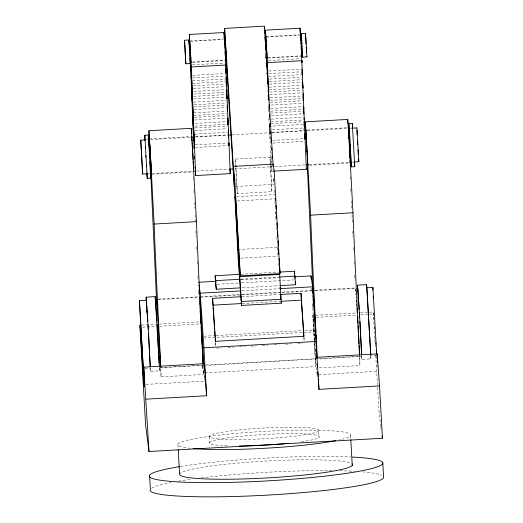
<?xml version="1.0" encoding="UTF-8"?>
<svg xmlns="http://www.w3.org/2000/svg" width="523" height="523" viewBox="0 0 523 523"><rect width="100%" height="100%" fill="white"/><g stroke="black" fill="none" stroke-linecap="round" stroke-linejoin="round"><path stroke-width="0.39" stroke-dasharray="2.62 1.96" d="M273.372 171.158L271.764 171.25L270.973 150.696M159.41 367.551L159.45 370.853L150.369 371.369L150.33 368.068M370.8 355.555L370.84 358.856L361.759 359.373L361.72 356.071M270.358 162.215L269.966 157.103L235.383 159.064L235.546 163.823M270.548 165.15L271.921 191.686L237.337 193.647L235.965 167.112M269.966 157.103L270.13 161.862M160.633 367.747L203.002 365.342M316.258 358.915L206.245 365.459M359.491 356.457L318.697 359.079M318.853 374.664L376.959 371.291M189.771 40.977L222.746 39.101M265.854 36.656L299.633 34.74M190.542 41.363L222.818 39.532M266.625 37.041L299.712 35.165M192.503 61.969L224.785 60.138M267.783 57.7L300.869 55.817M192.582 62.4L224.753 60.57M267.861 58.125L300.836 56.255M192.34 64.852L224.511 63.022M268.423 60.531L300.594 58.707M192.758 75.358L224.929 73.534M268.842 71.036L301.013 69.213M192.863 77.934L225.838 76.064M268.946 73.619L301.117 71.788M192.51 80.83L225.485 78.96M268.593 76.508L301.568 74.639M192.614 83.445L225.59 81.575M269.502 79.084L301.673 77.254M193.177 85.87L225.348 84.04M269.26 81.549L302.235 79.679M193.281 88.446L225.452 86.622M269.365 84.125L301.536 82.301M193.745 91.453L225.916 89.623M269.025 87.178L301.196 85.354M193.85 94.068L225.217 92.29M269.129 89.793L301.3 87.969M193.595 96.376L225.766 94.552M269.678 92.061L301.849 90.231M193.7 98.952L225.871 97.128M269.783 94.637L301.954 92.806M193.366 102.162L226.341 100.292M270.26 97.801L302.431 95.971M194.281 104.737L226.452 102.907M270.365 100.416L301.732 98.638M194.013 106.888L226.184 105.058M270.097 102.567L302.268 100.743M194.118 109.464L226.289 107.64M271.006 105.097L302.372 103.319M193.798 112.896L225.969 111.072M270.692 108.536L302.863 106.705M193.902 115.446L226.877 113.576M270.79 111.085L302.961 109.255M194.432 117.394L226.603 115.57M270.515 113.079L302.686 111.249M194.536 119.97L226.707 118.146M271.424 115.609L302.791 113.831M195.033 123.454L227.204 121.624M271.117 119.133L303.288 117.309M195.138 126.069L226.505 124.284M271.221 121.748L303.392 119.924M194.85 127.906L227.825 126.03M270.934 123.585L303.105 121.761M194.955 130.521L227.126 128.691M303.209 124.376L269.43 126.291L269.325 123.676L270.221 139.183M194.654 134.163L227.629 132.293M272.346 129.756L303.713 127.972M149.382 138.961L190.928 136.601M307.498 129.985L348.233 127.671M195.563 136.732L227.734 134.908M271.646 132.417L303.817 130.587M146.479 139.772L149.741 139.589M150.559 139.543L190.522 137.274M195.419 136.993L227.23 135.189M232.12 134.908L271.274 132.685M272.091 132.639L303.902 130.835M307.164 130.652L347.128 128.383M350.39 128.194L352.025 128.102M195.086 144.832L228.061 142.956M272.777 140.419L304.144 138.641M195.19 147.486L228.165 145.61M272.882 143.073L304.249 141.295M148.382 173.76L151.644 173.577M152.454 173.531L193.242 171.217M196.504 171.034L229.126 169.177M234.84 168.857L273.987 166.634M274.804 166.589L304.987 164.876M309.06 164.64L349.031 162.372M352.293 162.189L353.921 162.097M151.35 174.244L192.902 171.884M309.472 165.268L350.207 162.954M235.84 186.508L273.987 184.344M236.671 196.713L274.817 194.549M237.377 200.956L274.712 198.832M237.932 249.543L277.7 247.287L277.818 248.883M240.711 258.192L278.046 256.074M241.005 274.268L278.249 272.156M240.913 279.21L278.158 277.092M240.966 279.87L279.249 277.693M217.195 284.251L238.253 283.054M241.489 282.871L294.116 279.883M242.201 287.768L279.445 285.656M241.744 290.827L279.21 288.703M158.351 299.117L199.086 296.803M199.956 296.757L311.538 290.422M314.846 290.232L355.581 287.918M157.868 299.64L200.289 297.227M201.1 297.182L281.047 292.645M281.864 292.599L312.048 290.886M315.31 290.703L356.104 288.382M241.796 296.678L279.916 294.514M242.136 303.503L280.263 301.34M141.485 325.149L156.011 324.325M159.24 324.142L200.394 321.802M204.885 372.912L315.65 366.63L312.793 315.428L315.212 315.291M316.016 315.245L356.366 312.95M360.399 312.721L373.311 311.989L373.618 314.088A107.627 0.935 86.8 0 0 373.925 319.03M142.602 327.202L156.318 326.424M159.548 326.241L199.891 323.946M312.793 315.428L313.094 317.526L315.519 317.389M316.323 317.343L356.673 315.049M360.707 314.82L368.774 314.362M369.584 314.316L373.618 314.088M203.918 336.224L215.319 335.576M216.13 335.531L304.098 330.536M304.909 330.49L313.872 329.98L314.14 331.83L204.186 338.067M216.672 348.089L221.536 347.815M228.028 347.442L233.703 347.122M239.384 346.801L245.058 346.474M250.739 346.154L256.414 345.834M262.095 345.507L267.769 345.187M274.261 344.82L279.125 344.546M285.617 344.173L291.291 343.853M297.783 343.487L302.647 343.206M144.825 368.454L150.206 368.146M159.286 367.63L204.97 365.034M205.787 364.989L317.546 358.647M318.363 358.601L361.596 356.143L361.485 355.352M376.73 355.287L370.676 355.633L370.559 354.836M161.097 376.861L203.467 374.455M319.22 367.885L359.955 365.57M145.943 384.405L204.846 381.143M380.724 426.467L379.07 412.32L375.71 354.914M380.836 427.258L381.182 429.612M271.921 191.686L270.299 165.346M235.383 159.064L235.775 164.176M237.337 193.647L235.716 167.314M271.764 171.25L271.326 165.778M370.84 358.856L370.487 354.901M361.759 359.373L361.406 355.418M159.45 370.853L159.142 367.558M150.369 371.369L150.068 368.074M303.883 337.44L304.157 341.493M215.476 342.46L215.751 346.514M315.441 349.076L315.696 352.927M278.511 265.815L278.229 261.356M314.905 340.63L313.957 324.443M314.957 341.395L315.245 345.997M273.019 168.922L273.274 172.982M273.627 178.663L273.934 183.534M269.11 117.342L269.352 121.329M269.6 125.324L270.038 132.509M271.071 161.803L268.874 117.956M373.357 312.8L374.984 341.957M375.168 345.193L375.259 346.814M350.593 435.751L350.77 438.954M311.688 288.055L311.826 290.487M312.1 295.351L312.238 297.783M312.551 303.458L314.14 331.83M318.664 430.906A54.993 5.367 -3.2 0 1 231.885 439.516A54.993 5.367 -3.2 0 1 241.587 429.723A54.993 5.367 -3.2 0 1 318.664 430.906L319.023 437.359M277.85 254.93L277.36 245.973M209.141 436.496L209.507 442.948M177.944 444.74L178.173 448.754M313.388 314.245L313.787 321.436M275.752 211.586L275.883 214.025M277.615 245.666L277.7 247.287M274.3 190.019L274.562 194.883M274.921 201.375L275.229 207.049M275.497 211.913L275.582 213.534M275.765 216.777L275.896 219.215M276.34 227.322L276.517 230.565M276.87 237.05L277.183 242.731M356.156 303.02L356.281 305.412M312.931 305.471L313.14 309.459M313.872 329.98L315.65 366.63M303.968 337.047L304.196 341.597M228.087 137.758L228.165 139.308M215.594 342.827L215.744 345.86M199.381 305.975L199.237 302.922M350.273 176.578L350.423 179.84M350.828 188.81L351.051 193.7M351.384 201.035L351.718 208.376M352.012 214.901L352.384 223.053M352.757 231.205L353.012 236.912M353.496 247.51L353.679 251.589M354.123 261.369L354.346 266.266M354.757 275.229L354.98 280.125M355.385 289.088L355.568 293.168A43.298 0.379 86.8 0 0 355.64 294.547M193.412 177.31L193.523 179.755M194.007 190.352L194.151 193.615M194.563 202.584L194.818 208.291M195.118 214.816L195.412 221.334M195.857 231.12L196.118 236.827M196.563 246.608L196.785 251.504M197.23 261.284L197.452 266.174M197.897 275.961L198.08 280.04M198.596 291.455L198.747 294.711M273.738 178.689L273.915 182.73M303.935 128.246L304.059 131.123M269.946 125.422L270.012 127.056M270.378 136.026L270.509 139.281M269.933 129.894L269.986 131.201M267.985 95.094L268.051 96.729M268.528 108.98L268.685 113.06M355.535 288.879L355.594 290.853M227.296 445.851A54.993 5.367 -3.2 0 1 225.348 438.222A54.993 5.367 -3.2 0 1 304.425 433.94A54.993 5.367 -3.2 0 1 300.483 441.889M190.575 448.329A86.602 8.453 -3.2 0 1 260.709 431.586A86.602 8.453 -3.2 0 1 341.813 439.32M340.44 439.653A86.602 8.453 -3.2 0 1 338.969 439.993M179.605 474.433A86.602 8.453 -3.2 0 1 257.447 461.58A86.602 8.453 -3.2 0 1 351.051 463.254M151.677 488.247A116.91 11.408 -3.2 0 1 170.995 482.513M178.395 481.167A116.91 11.408 -3.2 0 1 190.915 479.251M201.231 477.904A116.91 11.408 -3.2 0 1 331.804 470.635M339.787 470.759A116.91 11.408 -3.2 0 1 354.699 471.334M362.596 471.883A116.91 11.408 -3.2 0 1 381.803 475.368M180.546 466.483A116.91 11.408 -3.2 0 1 350.73 456.971M204.617 380.463A107.627 0.935 86.8 0 1 204.408 378.443M203.957 373.036A107.627 0.935 86.8 0 1 203.813 371.18M317.069 374.507A107.627 0.935 86.8 0 1 314.578 341.016M314.526 340.27A107.627 0.935 86.8 0 1 313.094 317.526M377.233 367.604A107.627 0.935 86.8 0 1 376.867 363.165M376.534 358.68A107.627 0.935 86.8 0 1 376.299 355.398M375.272 340.316A107.627 0.935 86.8 0 1 375.024 336.498M374.56 329.202A107.627 0.935 86.8 0 1 374.272 324.613M359.674 356.425A43.298 0.379 86.8 0 1 359.209 356.418M356.274 306.831A43.298 0.379 86.8 0 1 356.065 302.941M160.816 367.715A43.298 0.379 86.8 0 1 160.352 367.702M203.421 371.036A43.298 0.379 86.8 0 1 202.663 364.524M199.413 308.681A43.298 0.379 86.8 0 1 199.113 302.732M203.14 364.439A43.298 0.379 86.8 0 1 203.342 369.114M203.257 373.004L202.8 364.877L203.257 373.004"/><path stroke-width="0.78" d="M139.425 300.686L143.289 368.538L139.425 300.686L146.342 300.294L147.819 321.442M366.813 287.774L372.866 287.434L372.912 290.154M224.949 47.063L230.264 173.61L195.68 175.571L191.196 64.506L189.378 34.479L223.962 32.518L224.949 47.998M274.176 171.113L306.347 169.289L301.032 42.742M148.486 139.125L149.094 147.172M349.07 127.743L349.534 133.45M350.227 163.039L350.188 161.025M203.14 364.439A43.298 0.379 86.8 0 0 202.63 354.064A332.38 2.89 86.8 0 1 196.485 221.647L191.281 128.325L148.911 130.724L149.232 139.765M191.281 128.325L191.418 133.404M349.462 145.584L347.769 119.44L305.406 121.846L305.72 130.881M347.769 119.44L347.847 123.14M149.421 152.546L148.277 135.039L144.819 135.235L145.002 140.674M149.585 155.442L150.742 178.095L147.264 178.454L144.819 135.235M350.972 162.849L351.306 166.876L354.764 166.68L352.319 123.461L348.861 123.657L348.952 127.135M352.319 123.461L352.469 128.246M351.306 166.876L350.175 144.06M144.845 139.863L140.739 140.242L142.576 173.08L142.668 174.087L147.564 173.806M142.668 174.087L140.772 140.099M189.078 43.344L188.849 40.003L184.527 40.251L185.842 63.806L190.163 63.558L189.921 57.818M188.849 40.003L188.849 41.01M188.908 41.546L188.986 42.069M189.751 41.069L190.365 49.96M185.842 63.806L184.527 40.251M191.712 136.712L192.104 141.36M224.334 39.107L224.596 42.265M225.223 39.486L226.394 60.047M199.891 297.057L203.826 363.982M264.991 37.225L265.285 40.872M302.497 56.477L302.562 57.177L306.903 56.83L305.569 33.38L301.241 33.622L301.248 34.629M301.307 35.165L301.385 35.688M305.569 33.38L305.615 35.472M302.477 55.726L302.477 54.85M302.562 57.177L302.418 53.418M305.837 130.234L307.844 165.36L307.746 164.314M348.233 127.671L348.495 130.94L348.331 128.717M356.889 127.978L352.025 128.102M354.738 162.052L358.85 161.666L356.915 127.828M225.093 39.807L224.602 28.405L264.37 26.15L273.156 165.765M265.73 37.126L265.468 30.164L300.052 28.196L301.032 43.677M191.346 68.108L191.359 68.513L191.307 66.97L225.89 65.009L225.916 65.63M267.43 63.786L267.443 64.192L267.39 62.649L301.974 60.688L302 61.309M191.34 137.222L193.785 137.085M228.041 135.143L231.31 134.954M304.713 130.789L306.347 130.698M194.059 171.171L195.687 171.08M229.943 169.132L233.206 168.949M306.615 164.778L308.25 164.686M160.777 366.839A43.298 0.379 86.8 0 0 160.267 356.47A332.38 2.89 86.8 0 1 154.122 224.053L196.485 221.647M317.265 357.961A43.298 0.379 86.8 0 0 316.755 347.586A332.38 2.89 86.8 0 1 310.616 215.169L352.979 212.769L349.305 144.106M240.587 287.859L216.293 289.239L215.581 284.342L215.097 275.739L239.39 274.359M279.87 272.065L294.442 271.234L295.639 284.734L280.256 285.61M241.528 305.439L235.043 196.811L235.755 201.048L240.266 275.869L280.034 273.614L274.784 181.442L274.072 170.361L273.084 164.15L233.317 166.406L238.272 260.474L241.528 305.439L281.302 303.183L279.563 272.797M239.913 276.647L279.681 274.392M215.097 275.739L215.816 280.635L240.103 279.256M279.779 277L295.162 276.131M198.616 282.27L215.718 281.302M294.724 276.817L311.008 275.896L312.604 286.807L318.997 389.354L379.521 385.915L382.444 438.254L149.003 451.506L145.636 425.572L139.87 325.241L140.177 327.339A107.627 0.935 86.8 0 0 143.779 367.146L149.003 451.506M198.956 284.61L200.211 293.187L240.933 290.873M280.027 288.657L312.604 286.807M146.218 300.241L146.146 297.149L155.22 296.633L159.182 363.374M357.614 288.238L357.536 285.153L366.616 284.636L370.735 354.071M241.325 303.549L212.939 305.157L212.6 298.332L240.985 296.724M280.733 294.469L301.006 293.318L303.928 336.289L215.522 341.31L212.6 298.332M241.41 301.529L281.184 299.274M281.073 301.294L301.346 300.143L303.83 336.629M200.211 293.187L203.924 347.821L316.317 341.441M143.779 367.146L204.303 363.707L206.598 395.734L146.08 399.167M316.703 357.327L377.22 353.894L379.521 385.915M357.536 285.153L359.68 317.337M146.146 297.149L148.29 329.333M281.302 303.183L281.126 301.686M265.468 30.164L267.122 56.948L268.92 100.154M224.602 28.405L225.694 44.226M372.866 287.434L376.73 354.11M348.861 123.657L349.678 135.784M354.764 166.68L354.431 162.653M351.051 162.705L350.495 149.866M382.097 435.901L382.444 438.254M357.732 288.291L359.216 309.439M295.234 281.936L295.639 284.734M150.461 174.087L150.395 170.792M150.722 178.258L150.389 174.231M147.264 178.454L146.839 173.048M155.423 299.777L155.534 300.568M306.269 168.681L306.347 169.289M230.264 173.61L229.878 168.883M195.68 175.571L195.295 170.844M305.406 121.846L310.616 215.169M148.911 130.724L150.604 156.867M358.817 161.816L358.569 158.711M306.818 56.236L306.883 56.935M301.241 33.622L301.477 36.963M300.437 34.695L300.869 40.984M301.581 55.569L301.64 56.209L301.503 52.424M266.998 57.53L267.057 58.171L266.756 51.208M266.109 57.177L266.168 57.792L266.004 53.496M190.915 61.851L190.973 62.485L190.522 52.784M190.097 62.858L190.163 63.558M376.612 354.496L376.285 350.279M366.93 288.572L370.683 354.457M155.593 301.248L156.9 320.926M151.167 172.067L151.35 174.244L151.095 171.014M280.06 287.232L280.236 289.677M280.596 294.567L280.897 298.64M203.454 361.432L203.199 357.765M317.219 364.531L317.389 366.937M317.736 371.742L318.076 376.54M318.252 378.946L318.997 389.354M149.676 142.772L149.362 138.876L151.265 170.746M213.103 307.596L213.547 314.081M213.659 315.702L214.593 329.483M214.705 331.105L215.09 336.779M215.201 338.407L215.417 341.65M348.599 132.476L349.031 139.458M348.58 132.156L348.972 138.432M301.418 35.78L301.601 38.813M307.478 160.554L307.583 162.137M313.009 298.979L313.159 301.287M316.154 346.71L316.258 348.253M279.021 258.427L279.393 264.017M279.557 266.416L280.034 273.614M189.019 42.154L189.202 45.194M159.763 357.137L159.92 359.451M375.789 342.787L375.88 344.291M195.04 166.915L195.144 168.504M149.303 356.863L149.46 358.647M358.32 154.913L358.007 149.755M356.49 300.379L356.588 301.908M306.57 52.673L306.236 47.096M301.555 37.885L301.745 41.108M266.285 42.945L265.854 36.656L265.854 37.571M266.469 65.022L266.567 66.643M266.978 73.142L267.083 74.763M267.488 81.255L267.645 83.693M268.051 90.185L268.155 91.806M268.567 98.304L268.665 99.926M269.077 106.417L269.227 108.856M269.587 114.537L269.744 116.969M270.149 123.467L270.254 125.089M270.666 131.58L270.816 134.019M271.176 139.7L271.326 142.138M271.685 147.819L271.842 150.251M272.195 155.932L272.352 158.371M270.404 162.869L270.496 164.385M235.821 164.83L235.912 166.353M225.753 45.22L233.317 166.406L234.598 176.872L240.266 275.869M226.073 55.543L225.864 52.065M226.289 60.786L234.219 186.6M224.635 42.906L224.785 45.298M189.156 44.265L189.346 47.488M192.209 142.936L192.673 150.552M200.048 310.028L200.283 313.859M149.813 144.786L150.114 149.715M349.665 134.882L349.835 138.379M350.332 152.147L350.417 153.442M301.496 60.25L301.601 62.832M302.033 69.016L302.333 74.815M302.013 72.383L302.117 74.972M302.556 81.235L302.909 87.877L302.804 85.262M302.536 84.549L302.686 87.956M303.085 93.493L303.34 98.546L303.235 95.925M303.085 97.245L303.235 100.593M303.621 106.862L303.765 109.209L303.667 106.659M303.608 109.372L303.896 114.106M304.131 121.558L304.471 127.128M304.131 122.565L304.379 126.553M304.111 124.932L304.209 126.54M304.654 133.77L304.948 138.595M304.661 134.803L304.955 139.634M267.652 75.181L266.815 60.622L266.92 63.198M267.331 72.743L267.436 75.319M267.678 78.372L267.926 83.386M265.972 57.092L266.057 58.53M225.655 68.552L225.949 73.338M226.191 77.319L226.394 81.529L226.198 78.332M225.661 69.546L225.858 72.743M226.178 80.725L226.472 85.556M226.184 81.712L226.426 85.746M226.727 90.584L226.825 92.198L226.721 89.577M226.701 92.931L227.047 98.618M226.701 93.905L227.002 98.788M226.714 96.86L226.812 98.429M227.244 105.489L227.577 110.981M227.25 106.483L227.538 111.177M227.23 108.961L227.374 111.327M227.767 117.636L228.113 124.193L227.773 118.662M227.753 121.101L227.943 124.284M228.29 129.854L228.538 134.862L228.296 130.874M227.753 122.094L227.904 124.487M228.27 133.267L228.518 137.288M228.276 134.287L228.473 137.51M228.819 143.152L228.969 145.564L228.865 142.91M146.335 165.026L146.42 166.497M349.841 137.824L350.005 141.164M349.122 140.935L349.554 148.473M356.967 308.04L357.248 312.747M301.719 40.506L301.895 43.703M306.87 150.624L306.955 152.095M265.429 43.174L265.808 49.79M189.319 46.887L189.496 50.084M194.399 156.285L194.53 158.489M200.571 318.494L200.897 323.992M150.532 162.091L150.611 163.483M150.506 161.718L150.598 163.196M149.258 149.205L149.807 158.75M357.712 144.649L357.464 140.269M350.024 140.929L350.39 147.362M359.451 312.957L361.602 354.967M357.484 316.677L357.869 323.443M301.895 43.461L302.072 46.547M275.529 198.786L275.621 200.401M275.902 205.238L276.137 209.265M276.419 214.103L276.654 218.137M276.935 222.975L277.17 227.002M277.452 231.839L277.733 236.677M277.968 240.711L278.249 245.549M278.484 249.576L278.766 254.413M266.449 44.71L266.691 48.966M225.759 51.888L225.936 54.974M189.496 49.842L189.672 52.928M192.719 151.291L193.19 159.672M201.074 327.065L201.505 334.583M157.142 324.437L159.345 366.067M148.061 324.953L150.212 366.969M382.784 462.901L383.581 477.094A116.91 11.408 -3.2 0 1 263.814 495.314A116.91 11.408 -3.2 0 1 150.382 489.417L149.591 475.217M359.948 321.508L361.661 354.581M350.815 439.758L352.247 465.437M311.008 275.896L311.192 279.138M294.442 271.234L294.573 273.581M294.704 275.928L294.841 278.275M215.816 280.635L216.293 289.239M203.924 347.821L206.598 395.734M199.021 289.565L199.113 291.187M178.219 449.558L179.605 474.433A86.602 8.453 -3.2 0 0 271.404 477.676A86.602 8.453 -3.2 0 0 352.018 463.842M150.454 155.396L154.122 224.053M145.78 155.553L145.871 157.168M148.558 333.511L150.264 366.584M349.475 147.035L349.554 148.539M349.639 150.036L350.064 158.325M349.632 149.911L350.024 157.508M357.994 325.698L358.432 333.694M306.06 44.004L305.68 36.767M302.052 46.41L302.235 49.561M301.189 46.501L301.47 51.738M306.36 141.491L306.485 143.74M315.807 331.301L313.218 290.324L313.225 293.259M316.023 335.302L316.238 339.29M225.145 51.502L225.576 60.433M189.653 52.79L189.836 55.941M193.824 145.897L193.981 148.813M201.636 336.982L202.068 344.971M150.617 158.319L151.369 174.322L151.33 172.309M149.99 152.624L150.075 154.161M149.911 161.247L150.304 168.844M349.286 134.038L349.364 135.477M358.517 335.289L358.961 343.925M302.196 49.044L302.379 52.287M225.289 43.455L225.367 44.913M225.4 43.684L225.524 46.076M189.797 55.425L190.091 60.923M193.262 161.104L193.673 169.517M202.153 346.566L202.578 355.006M145.322 147.061L145.394 148.499M373.187 296.495L373.259 298.058M357.183 134.888L356.954 130.057M358.007 297.162L358.078 298.653M349.318 133.829L349.397 135.352M359.033 345.389L359.419 353.829M302.32 51.437L302.49 54.542M316.565 345.598L316.67 347.795M313.539 300.228L313.61 301.699M301.006 293.318L301.346 300.143M193.543 140.497L190.477 62.675M202.649 356.47L202.963 364.028M149.558 144.407L149.637 145.93M149.526 143.583L149.624 145.616M157.155 311.309L157.227 312.78M146.688 310.655L146.76 312.146M305.831 133.326L305.909 134.954M306.203 141.478L306.315 143.923M307.243 164.307L313.133 293.939M300.254 33.524L300.052 28.196M264.638 33.093L264.383 27.203M224.106 36.499L224.23 39.48M149.415 143.838L149.486 145.472M150.787 174.009L156.495 299.561M156.639 302.824L156.717 304.458M146.335 303.137L146.401 304.648M350.129 159.822L350.24 162.797M200.034 301.281L200.172 304.464M156.841 304.53L156.723 299.208L160.6 366.433M269.084 104.227L269.247 108.307M148.369 138.523L148.271 135.856M304.118 117.917L304.196 119.878M267.841 77.868L267.894 79.176M267.39 62.649L267.416 63.276M267.286 72.422L267.338 73.71M266.782 64.068L266.874 66.519M191.706 80.875L191.81 83.49L190.732 64.944L190.83 67.519M191.307 66.97L191.333 67.591M189.646 41.441L189.378 34.479M366.688 287.728L366.616 284.636M224.021 34.538L223.962 32.518M155.298 299.725L155.22 296.633M357.732 289.467L357.784 291.01M146.394 303.007L146.447 304.549M301.974 60.688L302.026 62.23L302.013 61.825M225.89 65.009L225.943 66.545L225.929 66.146M317.049 356.235L317.088 357.549M288.801 443.301A54.993 5.367 -3.2 0 1 285.689 443.609M284.107 443.759A54.993 5.367 -3.2 0 1 239.246 446.008M335.753 440.667A86.602 8.453 -3.2 0 1 193.039 448.564M352.332 457.05A116.91 11.408 -3.2 0 1 347.324 473.23A116.91 11.408 -3.2 0 1 184.809 482.226A116.91 11.408 -3.2 0 1 179.794 466.601M204.303 363.707A107.627 0.935 86.8 0 1 204.578 370.323M204.768 375.73A107.627 0.935 86.8 0 1 204.826 377.724M377.22 353.894A107.627 0.935 86.8 0 1 377.573 362.465M359.628 355.555A43.298 0.379 86.8 0 0 359.118 345.18A332.38 2.89 86.8 0 1 352.979 212.769M316.788 358.046A43.298 0.379 86.8 0 1 316.683 356.425M192.137 91.545L191.15 75.449L192.242 94.16L192.137 91.545M192.562 102.207L191.568 85.962L192.667 104.822L192.562 102.207M192.994 112.942L191.987 96.467L193.098 115.491L192.994 112.942M193.425 123.546L192.405 106.98L193.53 126.161L193.425 123.546M193.85 134.208L192.824 117.485L193.955 136.823L193.85 134.208M194.281 144.878L193.242 127.998L194.386 147.532L194.281 144.878"/></g></svg>
